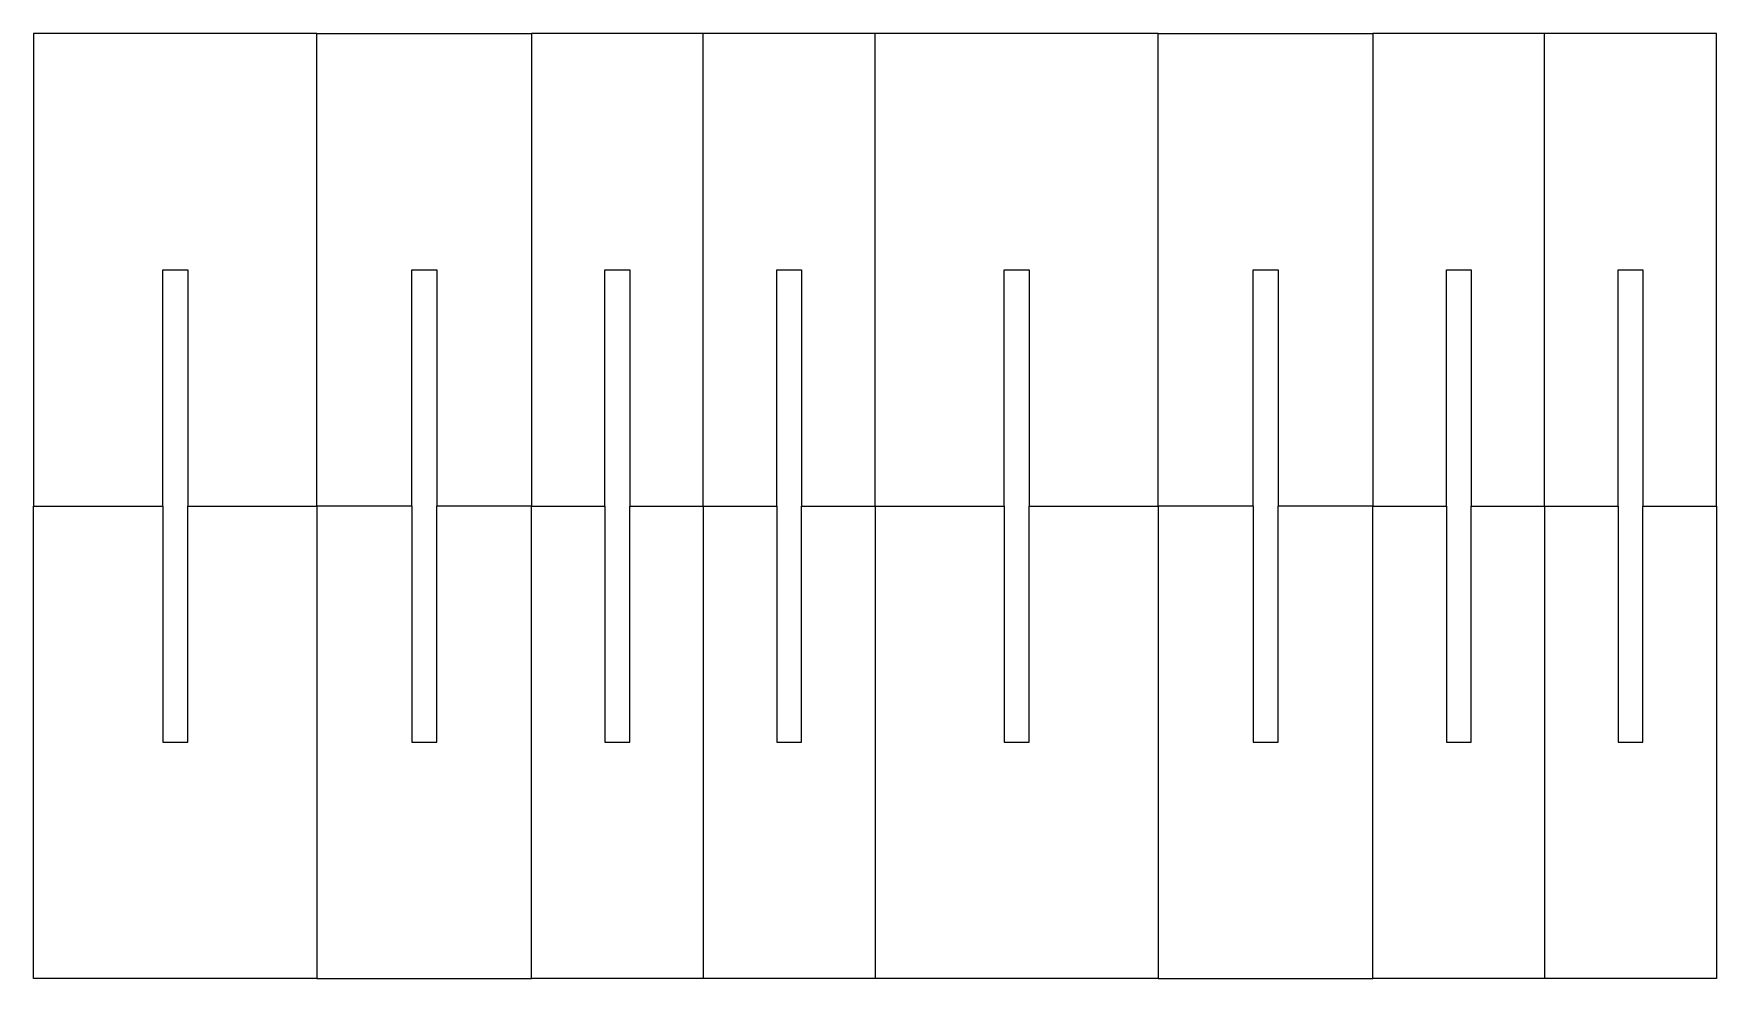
# Model space of a CAD drawing. Extents: x 100 to 296, y 46 to 156.
import ezdxf

# ---------------------------------------------------------------- set-up
doc = ezdxf.new("R2010")
doc.units = 0
doc.layers.get('0').update_dxf_attribs({"linetype": 'CONTINUOUS'})
doc.layers.add('FIRSTCUT', color=1, linetype='CONTINUOUS')

msp = doc.modelspace()

# ---------------------------------------------------------------- linework, layer by layer
at = {"color": 7, "linetype": 'CONTINUOUS'}
for p, q in [((133.25, 155.5), (100.25, 155.5)), ((100.25, 155.5), (100.25, 100.5)), ((231.25, 155.5), (198.25, 155.5)), ((100.25, 45.5), (100.25, 100.5)), ((133.25, 45.5), (100.25, 45.5)), ((231.25, 45.5), (198.25, 45.5))]:
    msp.add_line(p, q, dxfattribs=at)
for p, q in [((133.25, 155.5), (158.25, 155.5)), ((178.25, 155.5), (158.25, 155.5)), ((198.25, 155.5), (178.25, 155.5)), ((231.25, 155.5), (256.25, 155.5)), ((276.25, 155.5), (256.25, 155.5)), ((296.25, 155.5), (276.25, 155.5)), ((296.25, 100.5), (296.25, 155.5)), ((296.25, 100.5), (296.25, 45.5)), ((133.25, 45.5), (158.25, 45.5)), ((178.25, 45.5), (158.25, 45.5)), ((198.25, 45.5), (178.25, 45.5)), ((231.25, 45.5), (256.25, 45.5)), ((276.25, 45.5), (256.25, 45.5)), ((296.25, 45.5), (276.25, 45.5))]:
    msp.add_line(p, q)
at = {"layer": 'FIRSTCUT', "linetype": 'CONTINUOUS'}
for p, q in [((133.25, 100.5), (133.25, 155.5)), ((231.25, 100.5), (231.25, 155.5)), ((100.25, 100.5), (115.3, 100.5)), ((118.2, 100.5), (133.25, 100.5)), ((133.25, 100.5), (133.25, 45.5)), ((198.25, 100.5), (213.3, 100.5)), ((216.2, 100.5), (231.25, 100.5)), ((231.25, 100.5), (231.25, 45.5))]:
    msp.add_line(p, q, dxfattribs=at)
at = {"layer": 'FIRSTCUT'}
for p, q in [((158.25, 155.5), (158.25, 100.5)), ((178.25, 100.5), (178.25, 155.5)), ((198.25, 100.5), (198.25, 155.5)), ((256.25, 155.5), (256.25, 100.5)), ((276.25, 100.5), (276.25, 155.5)), ((115.3, 100.5), (115.3, 128)), ((115.3, 128), (118.2, 128)), ((118.2, 128), (118.2, 100.5)), ((144.3, 100.5), (144.3, 128)), ((144.3, 128), (147.2, 128)), ((147.2, 128), (147.2, 100.5)), ((166.8, 100.5), (166.8, 128)), ((166.8, 128), (169.7, 128)), ((169.7, 128), (169.7, 100.5)), ((186.8, 100.5), (186.8, 128)), ((186.8, 128), (189.7, 128)), ((189.7, 128), (189.7, 100.5)), ((213.3, 100.5), (213.3, 128)), ((213.3, 128), (216.2, 128)), ((216.2, 128), (216.2, 100.5)), ((242.3, 100.5), (242.3, 128)), ((242.3, 128), (245.2, 128)), ((245.2, 128), (245.2, 100.5)), ((264.8, 100.5), (264.8, 128)), ((264.8, 128), (267.7, 128)), ((267.7, 128), (267.7, 100.5)), ((284.8, 100.5), (284.8, 128)), ((284.8, 128), (287.7, 128)), ((287.7, 128), (287.7, 100.5)), ((115.3, 100.5), (115.3, 73)), ((118.2, 73), (118.2, 100.5)), ((144.3, 100.5), (133.25, 100.5)), ((144.3, 100.5), (144.3, 73)), ((147.2, 73), (147.2, 100.5)), ((158.25, 100.5), (147.2, 100.5)), ((158.25, 45.5), (158.25, 100.5)), ((158.25, 100.5), (166.8, 100.5)), ((166.8, 100.5), (166.8, 73)), ((169.7, 73), (169.7, 100.5)), ((169.7, 100.5), (178.25, 100.5)), ((178.25, 100.5), (178.25, 45.5)), ((178.25, 100.5), (186.8, 100.5)), ((186.8, 100.5), (186.8, 73)), ((189.7, 73), (189.7, 100.5)), ((189.7, 100.5), (198.25, 100.5)), ((198.25, 100.5), (198.25, 45.5)), ((213.3, 100.5), (213.3, 73)), ((216.2, 73), (216.2, 100.5)), ((242.3, 100.5), (231.25, 100.5)), ((242.3, 100.5), (242.3, 73)), ((245.2, 73), (245.2, 100.5)), ((256.25, 100.5), (245.2, 100.5)), ((256.25, 45.5), (256.25, 100.5)), ((256.25, 100.5), (264.8, 100.5)), ((264.8, 100.5), (264.8, 73)), ((267.7, 73), (267.7, 100.5)), ((267.7, 100.5), (276.25, 100.5)), ((276.25, 100.5), (276.25, 45.5)), ((276.25, 100.5), (284.8, 100.5)), ((284.8, 100.5), (284.8, 73)), ((287.7, 73), (287.7, 100.5)), ((287.7, 100.5), (296.25, 100.5)), ((115.3, 73), (118.2, 73)), ((144.3, 73), (147.2, 73)), ((166.8, 73), (169.7, 73)), ((186.8, 73), (189.7, 73)), ((213.3, 73), (216.2, 73)), ((242.3, 73), (245.2, 73)), ((264.8, 73), (267.7, 73)), ((284.8, 73), (287.7, 73))]:
    msp.add_line(p, q, dxfattribs=at)

doc.saveas('drawing.dxf')
